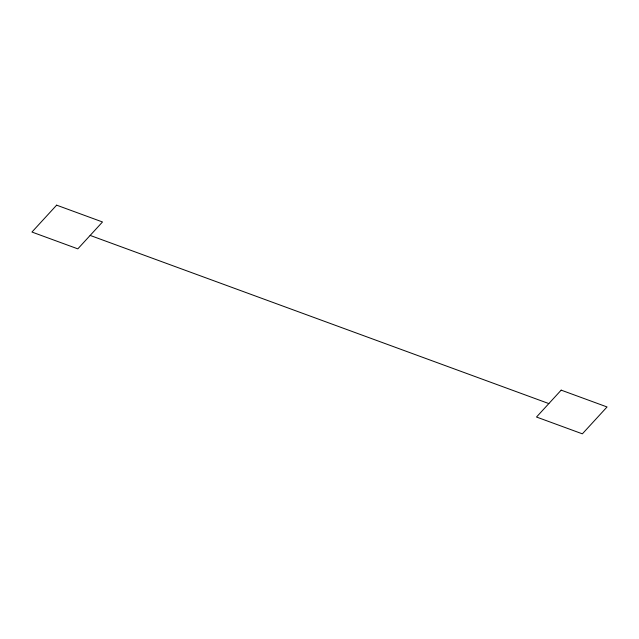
<?xml version="1.0" encoding="UTF-8"?>
<svg xmlns="http://www.w3.org/2000/svg" width="639" height="639" viewBox="0 0 639 639"><rect width="100%" height="100%" fill="white"/><g stroke="black" fill="none" stroke-linecap="round" stroke-linejoin="round"><path stroke-width="0.96" d="M90.155 235.416L548.845 403.584M56.631 205.159L31.95 232.045L77.822 248.859L102.496 221.973L56.631 205.159M561.178 390.141L536.504 417.027L582.369 433.841L607.05 406.955L561.178 390.141"/></g></svg>
